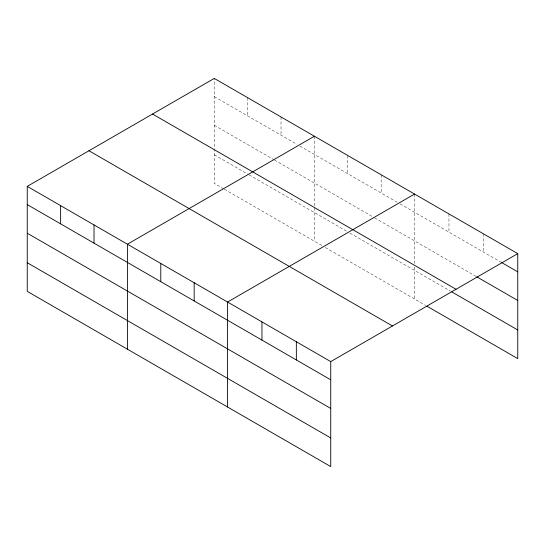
<?xml version="1.0" encoding="UTF-8"?>
<svg xmlns="http://www.w3.org/2000/svg" width="545" height="545" viewBox="0 0 545 545"><rect width="100%" height="100%" fill="white"/><g stroke="black" fill="none" stroke-linecap="round" stroke-linejoin="round"><path stroke-width="0.41" stroke-dasharray="2.73 2.04" d="M223.695 188.843L214.26 183.392L214.26 78.419M214.26 96.622L296.991 144.391M299.893 146.067L397.142 202.209M400.05 203.884L500.916 262.125M214.26 125.255L273.767 159.617M274.496 160.032L373.925 217.441M374.647 217.857L476.037 276.397M214.26 154.76L247.641 174.032M249.092 174.87L347.792 231.857M349.972 233.117L450.422 291.112M224.417 189.265L322.395 245.829M325.297 247.505L425.543 305.377M483.354 233.778L483.354 251.981M448.957 213.919L448.957 232.122M414.561 194.061L414.561 263.664M414.561 267.036L414.561 299.041M381.18 174.788L381.18 192.991M347.792 155.516L347.792 173.719M314.411 136.236L314.411 241.217M281.029 116.964L281.029 135.174M247.641 97.691L247.641 115.894"/><path stroke-width="0.82" d="M427.001 306.222L517.75 358.617L517.75 253.636L214.26 78.419L27.25 186.383L27.25 291.364L330.74 466.581L330.74 361.607L27.25 186.383M314.411 136.236L127.401 244.208L127.401 349.188M414.561 194.061L227.558 302.032L227.558 407.006M330.74 361.607L517.75 253.636M501.652 262.547L517.75 271.839M476.766 276.819L517.75 300.479M152.546 114.048L456.036 289.266M451.887 291.957L517.75 329.977M88.964 150.754L392.455 325.978M27.25 204.593L330.74 379.81M27.25 233.226L330.74 408.443M27.25 262.731L330.74 437.948M296.344 341.749L296.344 359.952M261.947 321.891L261.947 340.094M194.17 282.753L194.17 300.963M160.789 263.48L160.789 281.683M94.019 224.935L94.019 243.138M60.631 205.656L60.631 223.866"/></g></svg>
